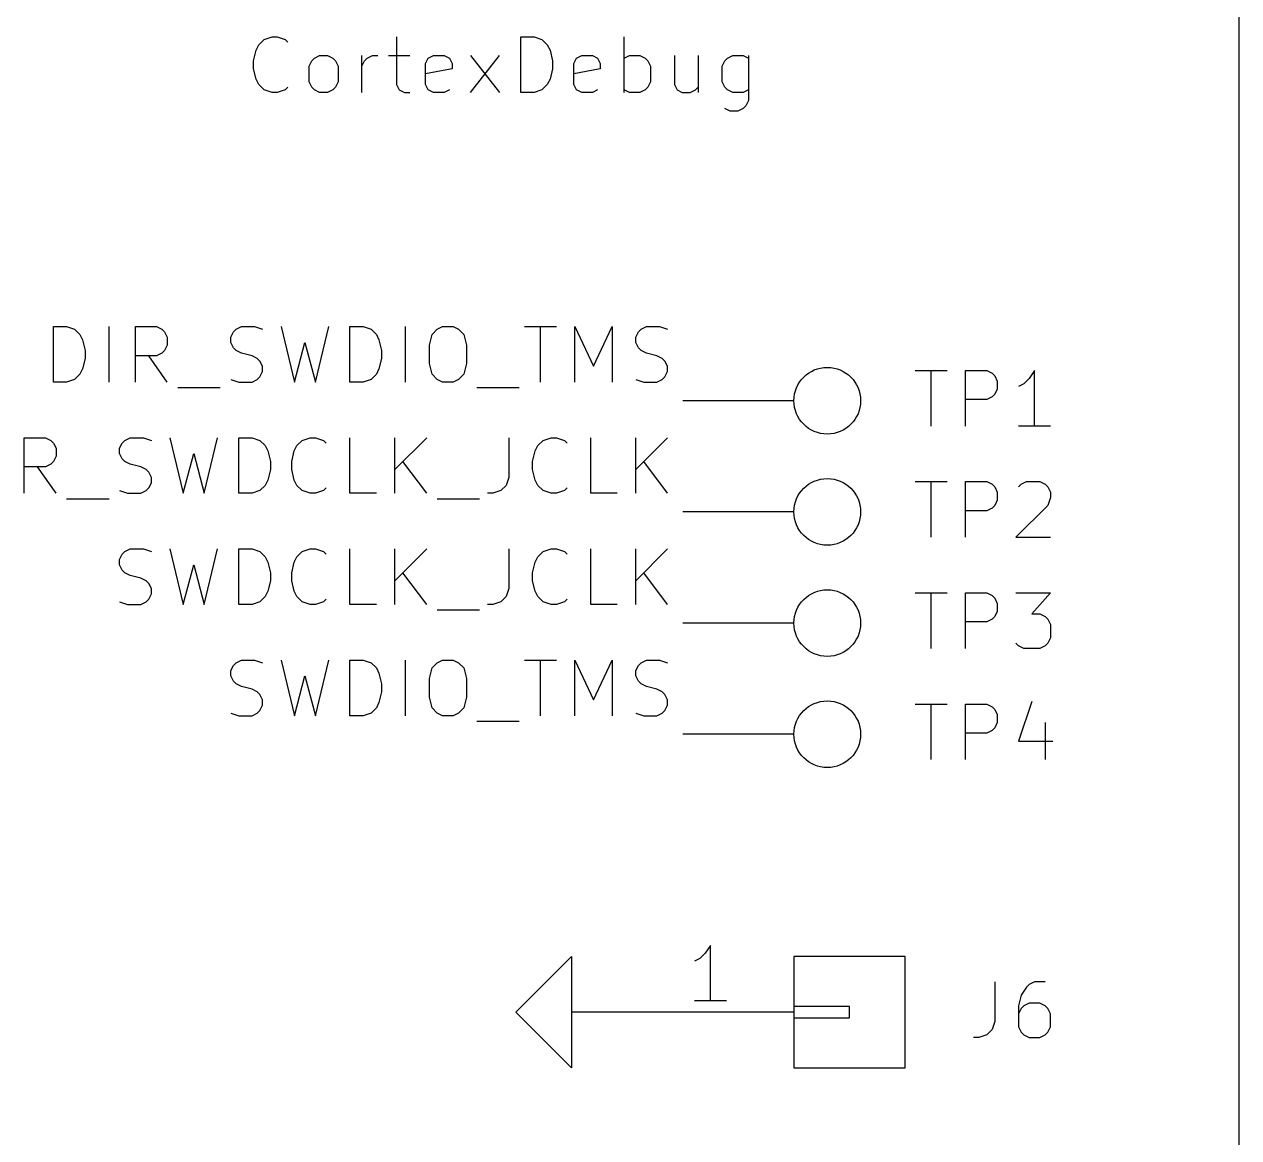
# Model space of a CAD drawing. Extents: x 0.4 to 16.1, y -11.3 to -0.4.
# Drawn here: x 9.558 to 10.65, y -3.613 to -2.611 of the extents above; entities that cross this region are included whole.
import ezdxf

# ---------------------------------------------------------------- set-up
doc = ezdxf.new("R2010")
doc.units = 0
doc.header["$MEASUREMENT"] = 0
for name, color, linetype in [('BLUE3', 171, 'CONTINUOUS'), ('CYAN2', 4, 'CONTINUOUS'), ('GRAY1', 251, 'CONTINUOUS'), ('LYELLOW', 51, 'CONTINUOUS'), ('RED2', 1, 'CONTINUOUS'), ('RED3', 11, 'CONTINUOUS')]:
    doc.layers.add(name, color=color, linetype=linetype)

msp = doc.modelspace()

# ---------------------------------------------------------------- linework, layer by layer
at = {"layer": 'BLUE3', "linetype": 'CONTINUOUS'}
msp.add_line((10.65, -0.55), (10.65, -4.65), dxfattribs=at)
at = {"layer": 'CYAN2', "linetype": 'CONTINUOUS'}
for p, q in [((9.7663, -2.6347), (9.7687, -2.6299)), ((9.7663, -2.6347), (9.7687, -2.6299)), ((9.7687, -2.6299), (9.7734, -2.6252)), ((9.7687, -2.6299), (9.7734, -2.6252)), ((9.7734, -2.6252), (9.7806, -2.6228)), ((9.7734, -2.6252), (9.7806, -2.6228)), ((9.7806, -2.6228), (9.7853, -2.6228)), ((9.7806, -2.6228), (9.7853, -2.6228)), ((9.7853, -2.6228), (9.7925, -2.6252)), ((9.7853, -2.6228), (9.7925, -2.6252)), ((9.7925, -2.6252), (9.7949, -2.6276)), ((9.7925, -2.6252), (9.7949, -2.6276)), ((9.8925, -2.6228), (9.8925, -2.6657)), ((9.8925, -2.6228), (9.8925, -2.6657)), ((10.0044, -2.6728), (10.0044, -2.6228)), ((10.0044, -2.6228), (10.0163, -2.6228)), ((10.0044, -2.6728), (10.0044, -2.6228)), ((10.0044, -2.6228), (10.0163, -2.6228)), ((10.0163, -2.6228), (10.0234, -2.6252)), ((10.0163, -2.6228), (10.0234, -2.6252)), ((10.0234, -2.6252), (10.0282, -2.6299)), ((10.0234, -2.6252), (10.0282, -2.6299)), ((10.0282, -2.6299), (10.0306, -2.6347)), ((10.0282, -2.6299), (10.0306, -2.6347)), ((10.0972, -2.6728), (10.0972, -2.6228)), ((10.0972, -2.6728), (10.0972, -2.6228)), ((9.7639, -2.6442), (9.7663, -2.6347)), ((9.7639, -2.6442), (9.7663, -2.6347)), ((9.8163, -2.6442), (9.8187, -2.6419)), ((9.8163, -2.6442), (9.8187, -2.6419)), ((9.8187, -2.6419), (9.8234, -2.6395)), ((9.8187, -2.6419), (9.8234, -2.6395)), ((9.8234, -2.6395), (9.8306, -2.6395)), ((9.8234, -2.6395), (9.8306, -2.6395)), ((9.8306, -2.6395), (9.8353, -2.6419)), ((9.8306, -2.6395), (9.8353, -2.6419)), ((9.8353, -2.6419), (9.8377, -2.6442)), ((9.8353, -2.6419), (9.8377, -2.6442)), ((9.8615, -2.6728), (9.8615, -2.6395)), ((9.8615, -2.6728), (9.8615, -2.6395)), ((9.8639, -2.6442), (9.8663, -2.6419)), ((9.8639, -2.6442), (9.8663, -2.6419)), ((9.8663, -2.6419), (9.871, -2.6395)), ((9.8663, -2.6419), (9.871, -2.6395)), ((9.871, -2.6395), (9.8758, -2.6395)), ((9.871, -2.6395), (9.8758, -2.6395)), ((9.8853, -2.6395), (9.9044, -2.6395)), ((9.8853, -2.6395), (9.9044, -2.6395)), ((9.9187, -2.6466), (9.921, -2.6419)), ((9.9187, -2.6466), (9.921, -2.6419)), ((9.921, -2.6419), (9.9258, -2.6395)), ((9.921, -2.6419), (9.9258, -2.6395)), ((9.9258, -2.6395), (9.9353, -2.6395)), ((9.9258, -2.6395), (9.9353, -2.6395)), ((9.9353, -2.6395), (9.9401, -2.6419)), ((9.9353, -2.6395), (9.9401, -2.6419)), ((9.9401, -2.6419), (9.9425, -2.6466)), ((9.9401, -2.6419), (9.9425, -2.6466)), ((9.9591, -2.6728), (9.9853, -2.6395)), ((9.9591, -2.6395), (9.9853, -2.6728)), ((9.9591, -2.6728), (9.9853, -2.6395)), ((9.9591, -2.6395), (9.9853, -2.6728)), ((10.0306, -2.6347), (10.0329, -2.6442)), ((10.0306, -2.6347), (10.0329, -2.6442)), ((10.052, -2.6466), (10.0544, -2.6419)), ((10.052, -2.6466), (10.0544, -2.6419)), ((10.0544, -2.6419), (10.0591, -2.6395)), ((10.0544, -2.6419), (10.0591, -2.6395)), ((10.0591, -2.6395), (10.0687, -2.6395)), ((10.0591, -2.6395), (10.0687, -2.6395)), ((10.0687, -2.6395), (10.0734, -2.6419)), ((10.0687, -2.6395), (10.0734, -2.6419)), ((10.0734, -2.6419), (10.0758, -2.6466)), ((10.0734, -2.6419), (10.0758, -2.6466)), ((10.0972, -2.6419), (10.102, -2.6395)), ((10.0972, -2.6419), (10.102, -2.6395)), ((10.102, -2.6395), (10.1115, -2.6395)), ((10.102, -2.6395), (10.1115, -2.6395)), ((10.1115, -2.6395), (10.1163, -2.6419)), ((10.1115, -2.6395), (10.1163, -2.6419)), ((10.1163, -2.6419), (10.1187, -2.6442)), ((10.1163, -2.6419), (10.1187, -2.6442)), ((10.1425, -2.6395), (10.1425, -2.6657)), ((10.1425, -2.6395), (10.1425, -2.6657)), ((10.1639, -2.6395), (10.1639, -2.6728)), ((10.1639, -2.6395), (10.1639, -2.6728)), ((10.1877, -2.6442), (10.1901, -2.6419)), ((10.1877, -2.6442), (10.1901, -2.6419)), ((10.1901, -2.6419), (10.1949, -2.6395)), ((10.1901, -2.6419), (10.1949, -2.6395)), ((10.1949, -2.6395), (10.2044, -2.6395)), ((10.1949, -2.6395), (10.2044, -2.6395)), ((10.2044, -2.6395), (10.2091, -2.6419)), ((10.2044, -2.6395), (10.2091, -2.6419)), ((10.2091, -2.6395), (10.2091, -2.6799)), ((10.2091, -2.6395), (10.2091, -2.6799)), ((9.7639, -2.6514), (9.7639, -2.6442)), ((9.7639, -2.6514), (9.7639, -2.6442)), ((9.7663, -2.6609), (9.7639, -2.6514)), ((9.7663, -2.6609), (9.7639, -2.6514)), ((9.8139, -2.649), (9.8163, -2.6442)), ((9.8139, -2.649), (9.8163, -2.6442)), ((9.8139, -2.6633), (9.8139, -2.649)), ((9.8139, -2.6633), (9.8139, -2.649)), ((9.8377, -2.6442), (9.8401, -2.649)), ((9.8377, -2.6442), (9.8401, -2.649)), ((9.8401, -2.649), (9.8401, -2.6633)), ((9.8401, -2.649), (9.8401, -2.6633)), ((9.8615, -2.649), (9.8639, -2.6442)), ((9.8615, -2.649), (9.8639, -2.6442)), ((9.9187, -2.6657), (9.9187, -2.6466)), ((9.9187, -2.6657), (9.9187, -2.6466)), ((9.9425, -2.6514), (9.9187, -2.6561)), ((9.9425, -2.6514), (9.9187, -2.6561)), ((9.9425, -2.6466), (9.9425, -2.6514)), ((9.9425, -2.6466), (9.9425, -2.6514)), ((10.0329, -2.6514), (10.0306, -2.6609)), ((10.0329, -2.6514), (10.0306, -2.6609)), ((10.0329, -2.6442), (10.0329, -2.6514)), ((10.0329, -2.6442), (10.0329, -2.6514)), ((10.052, -2.6657), (10.052, -2.6466)), ((10.052, -2.6657), (10.052, -2.6466)), ((10.0758, -2.6514), (10.052, -2.6561)), ((10.0758, -2.6514), (10.052, -2.6561)), ((10.0758, -2.6466), (10.0758, -2.6514)), ((10.0758, -2.6466), (10.0758, -2.6514)), ((10.1187, -2.6442), (10.121, -2.649)), ((10.1187, -2.6442), (10.121, -2.649)), ((10.121, -2.649), (10.121, -2.6633)), ((10.121, -2.649), (10.121, -2.6633)), ((10.1853, -2.649), (10.1877, -2.6442)), ((10.1853, -2.649), (10.1877, -2.6442)), ((10.1853, -2.6633), (10.1853, -2.649)), ((10.1853, -2.6633), (10.1853, -2.649)), ((9.7687, -2.6657), (9.7663, -2.6609)), ((9.7687, -2.6657), (9.7663, -2.6609)), ((9.8163, -2.668), (9.8139, -2.6633)), ((9.8163, -2.668), (9.8139, -2.6633)), ((9.8401, -2.6633), (9.8377, -2.668)), ((9.8401, -2.6633), (9.8377, -2.668)), ((10.0306, -2.6609), (10.0282, -2.6657)), ((10.0306, -2.6609), (10.0282, -2.6657)), ((10.121, -2.6633), (10.1187, -2.668)), ((10.121, -2.6633), (10.1187, -2.668)), ((10.1877, -2.668), (10.1853, -2.6633)), ((10.1877, -2.668), (10.1853, -2.6633)), ((9.7734, -2.6704), (9.7687, -2.6657)), ((9.7734, -2.6704), (9.7687, -2.6657)), ((9.7806, -2.6728), (9.7734, -2.6704)), ((9.7806, -2.6728), (9.7734, -2.6704)), ((9.7853, -2.6728), (9.7806, -2.6728)), ((9.7853, -2.6728), (9.7806, -2.6728)), ((9.7925, -2.6704), (9.7853, -2.6728)), ((9.7925, -2.6704), (9.7853, -2.6728)), ((9.7949, -2.668), (9.7925, -2.6704)), ((9.7949, -2.668), (9.7925, -2.6704)), ((9.8187, -2.6704), (9.8163, -2.668)), ((9.8187, -2.6704), (9.8163, -2.668)), ((9.8234, -2.6728), (9.8187, -2.6704)), ((9.8234, -2.6728), (9.8187, -2.6704)), ((9.8306, -2.6728), (9.8234, -2.6728)), ((9.8306, -2.6728), (9.8234, -2.6728)), ((9.8353, -2.6704), (9.8306, -2.6728)), ((9.8353, -2.6704), (9.8306, -2.6728)), ((9.8377, -2.668), (9.8353, -2.6704)), ((9.8377, -2.668), (9.8353, -2.6704)), ((9.8925, -2.6657), (9.8949, -2.6704)), ((9.8925, -2.6657), (9.8949, -2.6704)), ((9.8949, -2.6704), (9.8996, -2.6728)), ((9.8949, -2.6704), (9.8996, -2.6728)), ((9.8996, -2.6728), (9.9044, -2.6728)), ((9.8996, -2.6728), (9.9044, -2.6728)), ((9.921, -2.6704), (9.9187, -2.6657)), ((9.921, -2.6704), (9.9187, -2.6657)), ((9.9258, -2.6728), (9.921, -2.6704)), ((9.9258, -2.6728), (9.921, -2.6704)), ((9.9353, -2.6728), (9.9258, -2.6728)), ((9.9353, -2.6728), (9.9258, -2.6728)), ((9.9401, -2.6704), (9.9353, -2.6728)), ((9.9401, -2.6704), (9.9353, -2.6728)), ((10.0163, -2.6728), (10.0044, -2.6728)), ((10.0163, -2.6728), (10.0044, -2.6728)), ((10.0234, -2.6704), (10.0163, -2.6728)), ((10.0234, -2.6704), (10.0163, -2.6728)), ((10.0282, -2.6657), (10.0234, -2.6704)), ((10.0282, -2.6657), (10.0234, -2.6704)), ((10.0544, -2.6704), (10.052, -2.6657)), ((10.0544, -2.6704), (10.052, -2.6657)), ((10.0591, -2.6728), (10.0544, -2.6704)), ((10.0591, -2.6728), (10.0544, -2.6704)), ((10.0687, -2.6728), (10.0591, -2.6728)), ((10.0687, -2.6728), (10.0591, -2.6728)), ((10.0734, -2.6704), (10.0687, -2.6728)), ((10.0734, -2.6704), (10.0687, -2.6728)), ((10.102, -2.6728), (10.0972, -2.6704)), ((10.102, -2.6728), (10.0972, -2.6704)), ((10.1115, -2.6728), (10.102, -2.6728)), ((10.1115, -2.6728), (10.102, -2.6728)), ((10.1163, -2.6704), (10.1115, -2.6728)), ((10.1163, -2.6704), (10.1115, -2.6728)), ((10.1187, -2.668), (10.1163, -2.6704)), ((10.1187, -2.668), (10.1163, -2.6704)), ((10.1425, -2.6657), (10.1449, -2.6704)), ((10.1425, -2.6657), (10.1449, -2.6704)), ((10.1449, -2.6704), (10.1496, -2.6728)), ((10.1449, -2.6704), (10.1496, -2.6728)), ((10.1496, -2.6728), (10.1568, -2.6728)), ((10.1496, -2.6728), (10.1568, -2.6728)), ((10.1568, -2.6728), (10.1615, -2.6704)), ((10.1568, -2.6728), (10.1615, -2.6704)), ((10.1615, -2.6704), (10.1639, -2.668)), ((10.1615, -2.6704), (10.1639, -2.668)), ((10.1901, -2.6704), (10.1877, -2.668)), ((10.1901, -2.6704), (10.1877, -2.668)), ((10.1949, -2.6728), (10.1901, -2.6704)), ((10.1949, -2.6728), (10.1901, -2.6704)), ((10.2044, -2.6728), (10.1949, -2.6728)), ((10.2044, -2.6728), (10.1949, -2.6728)), ((10.2091, -2.6704), (10.2044, -2.6728)), ((10.2091, -2.6704), (10.2044, -2.6728)), ((10.2068, -2.6847), (10.2044, -2.6871)), ((10.2068, -2.6847), (10.2044, -2.6871)), ((10.2091, -2.6799), (10.2068, -2.6847)), ((10.2091, -2.6799), (10.2068, -2.6847)), ((10.1925, -2.6895), (10.1877, -2.6871)), ((10.1925, -2.6895), (10.1877, -2.6871)), ((10.1996, -2.6895), (10.1925, -2.6895)), ((10.1996, -2.6895), (10.1925, -2.6895)), ((10.2044, -2.6871), (10.1996, -2.6895)), ((10.2044, -2.6871), (10.1996, -2.6895)), ((10.3591, -2.9228), (10.3877, -2.9228)), ((10.3734, -2.9728), (10.3734, -2.9228)), ((10.4044, -2.9728), (10.4044, -2.9228)), ((10.4044, -2.9228), (10.4234, -2.9228)), ((10.4234, -2.9228), (10.4282, -2.9252)), ((10.4282, -2.9252), (10.4306, -2.9276)), ((10.4663, -2.9228), (10.4615, -2.9299)), ((10.4663, -2.9728), (10.4663, -2.9228)), ((10.4306, -2.9276), (10.4329, -2.9323)), ((10.4329, -2.9323), (10.4329, -2.9395)), ((10.4568, -2.9347), (10.452, -2.9371)), ((10.4615, -2.9299), (10.4568, -2.9347)), ((10.4282, -2.9466), (10.4234, -2.949)), ((10.4306, -2.9442), (10.4282, -2.9466)), ((10.4329, -2.9395), (10.4306, -2.9442)), ((10.4234, -2.949), (10.4044, -2.949)), ((10.4806, -2.9728), (10.452, -2.9728)), ((10.3591, -3.0228), (10.3877, -3.0228)), ((10.3734, -3.0728), (10.3734, -3.0228)), ((10.4044, -3.0728), (10.4044, -3.0228)), ((10.4044, -3.0228), (10.4234, -3.0228)), ((10.4234, -3.0228), (10.4282, -3.0252)), ((10.4282, -3.0252), (10.4306, -3.0276)), ((10.452, -3.0276), (10.4544, -3.0252)), ((10.4544, -3.0252), (10.4591, -3.0228)), ((10.4591, -3.0228), (10.471, -3.0228)), ((10.471, -3.0228), (10.4758, -3.0252)), ((10.4758, -3.0252), (10.4782, -3.0276)), ((10.4306, -3.0276), (10.4329, -3.0323)), ((10.4329, -3.0323), (10.4329, -3.0395)), ((10.4782, -3.0276), (10.4806, -3.0323)), ((10.4806, -3.0323), (10.4806, -3.0371)), ((10.4282, -3.0466), (10.4234, -3.049)), ((10.4306, -3.0442), (10.4282, -3.0466)), ((10.4329, -3.0395), (10.4306, -3.0442)), ((10.4782, -3.0442), (10.4496, -3.0728)), ((10.4806, -3.0371), (10.4782, -3.0442)), ((10.4234, -3.049), (10.4044, -3.049)), ((10.4496, -3.0728), (10.4806, -3.0728)), ((10.3591, -3.1228), (10.3877, -3.1228)), ((10.3734, -3.1728), (10.3734, -3.1228)), ((10.4044, -3.1728), (10.4044, -3.1228)), ((10.4044, -3.1228), (10.4234, -3.1228)), ((10.4234, -3.1228), (10.4282, -3.1252)), ((10.4496, -3.1228), (10.4806, -3.1228)), ((10.4806, -3.1228), (10.4639, -3.1418)), ((10.4282, -3.1252), (10.4306, -3.1276)), ((10.4306, -3.1276), (10.4329, -3.1323)), ((10.4329, -3.1323), (10.4329, -3.1395)), ((10.4306, -3.1442), (10.4282, -3.1466)), ((10.4329, -3.1395), (10.4306, -3.1442)), ((10.4639, -3.1418), (10.471, -3.1418)), ((10.471, -3.1418), (10.4758, -3.1442)), ((10.4758, -3.1442), (10.4782, -3.1466)), ((10.4234, -3.149), (10.4044, -3.149)), ((10.4282, -3.1466), (10.4234, -3.149)), ((10.4782, -3.1466), (10.4806, -3.1514)), ((10.4806, -3.1514), (10.4806, -3.1633)), ((10.4806, -3.1633), (10.4782, -3.168)), ((10.452, -3.1704), (10.4496, -3.168)), ((10.4568, -3.1728), (10.452, -3.1704)), ((10.471, -3.1728), (10.4568, -3.1728)), ((10.4758, -3.1704), (10.471, -3.1728)), ((10.4782, -3.168), (10.4758, -3.1704)), ((10.4639, -3.2204), (10.452, -3.2561)), ((10.3591, -3.2228), (10.3877, -3.2228)), ((10.3734, -3.2728), (10.3734, -3.2228)), ((10.4044, -3.2728), (10.4044, -3.2228)), ((10.4044, -3.2228), (10.4234, -3.2228)), ((10.4234, -3.2228), (10.4282, -3.2252)), ((10.4282, -3.2252), (10.4306, -3.2276)), ((10.4306, -3.2276), (10.4329, -3.2323)), ((10.4329, -3.2323), (10.4329, -3.2395)), ((10.4329, -3.2395), (10.4306, -3.2442)), ((10.4758, -3.2395), (10.4758, -3.2728)), ((10.4234, -3.249), (10.4044, -3.249)), ((10.4282, -3.2466), (10.4234, -3.249)), ((10.4306, -3.2442), (10.4282, -3.2466)), ((10.452, -3.2561), (10.4829, -3.2561)), ((10.4306, -3.4728), (10.4306, -3.5085)), ((10.4306, -3.4728), (10.4306, -3.5085)), ((10.4663, -3.4728), (10.4615, -3.4752)), ((10.4663, -3.4728), (10.4615, -3.4752)), ((10.4758, -3.4728), (10.4663, -3.4728)), ((10.4758, -3.4728), (10.4663, -3.4728)), ((10.4591, -3.4776), (10.4544, -3.4847)), ((10.4591, -3.4776), (10.4544, -3.4847)), ((10.4615, -3.4752), (10.4591, -3.4776)), ((10.4615, -3.4752), (10.4591, -3.4776)), ((10.4544, -3.4847), (10.452, -3.4942)), ((10.4544, -3.4847), (10.452, -3.4942)), ((10.452, -3.4942), (10.452, -3.5133)), ((10.452, -3.4942), (10.452, -3.5133)), ((10.4568, -3.4942), (10.4544, -3.4966)), ((10.4568, -3.4942), (10.4544, -3.4966)), ((10.4615, -3.4918), (10.4568, -3.4942)), ((10.4615, -3.4918), (10.4568, -3.4942)), ((10.471, -3.4918), (10.4615, -3.4918)), ((10.471, -3.4918), (10.4615, -3.4918)), ((10.4758, -3.4942), (10.471, -3.4918)), ((10.4758, -3.4942), (10.471, -3.4918)), ((10.4782, -3.4966), (10.4758, -3.4942)), ((10.4782, -3.4966), (10.4758, -3.4942)), ((10.4544, -3.4966), (10.452, -3.5014)), ((10.4544, -3.4966), (10.452, -3.5014)), ((10.4806, -3.5014), (10.4782, -3.4966)), ((10.4806, -3.5014), (10.4782, -3.4966)), ((10.4806, -3.5133), (10.4806, -3.5014)), ((10.4806, -3.5133), (10.4806, -3.5014)), ((10.4282, -3.5157), (10.4234, -3.5204)), ((10.4282, -3.5157), (10.4234, -3.5204)), ((10.4306, -3.5085), (10.4282, -3.5157)), ((10.4306, -3.5085), (10.4282, -3.5157)), ((10.452, -3.5133), (10.4544, -3.518)), ((10.452, -3.5133), (10.4544, -3.518)), ((10.4782, -3.518), (10.4806, -3.5133)), ((10.4782, -3.518), (10.4806, -3.5133)), ((10.4163, -3.5228), (10.4115, -3.5228)), ((10.4163, -3.5228), (10.4115, -3.5228)), ((10.4234, -3.5204), (10.4163, -3.5228)), ((10.4234, -3.5204), (10.4163, -3.5228)), ((10.4544, -3.518), (10.4568, -3.5204)), ((10.4544, -3.518), (10.4568, -3.5204)), ((10.4568, -3.5204), (10.4615, -3.5228)), ((10.4568, -3.5204), (10.4615, -3.5228)), ((10.4615, -3.5228), (10.471, -3.5228)), ((10.4615, -3.5228), (10.471, -3.5228)), ((10.471, -3.5228), (10.4758, -3.5204)), ((10.471, -3.5228), (10.4758, -3.5204)), ((10.4758, -3.5204), (10.4782, -3.518)), ((10.4758, -3.5204), (10.4782, -3.518))]:
    msp.add_line(p, q, dxfattribs=at)
at = {"layer": 'GRAY1', "linetype": 'CONTINUOUS'}
for p, q in [((9.584, -2.9333), (9.584, -2.8833)), ((9.584, -2.8833), (9.5959, -2.8833)), ((9.5959, -2.8833), (9.603, -2.8857)), ((9.634, -2.9333), (9.634, -2.8833)), ((9.6578, -2.9333), (9.6578, -2.8833)), ((9.6578, -2.8833), (9.6768, -2.8833)), ((9.6768, -2.8833), (9.6816, -2.8857)), ((9.7483, -2.8857), (9.753, -2.8833)), ((9.753, -2.8833), (9.7649, -2.8833)), ((9.7649, -2.8833), (9.7721, -2.8857)), ((9.7887, -2.8833), (9.8007, -2.9333)), ((9.8197, -2.9333), (9.8316, -2.8833)), ((9.8506, -2.9333), (9.8506, -2.8833)), ((9.8506, -2.8833), (9.8626, -2.8833)), ((9.8626, -2.8833), (9.8697, -2.8857)), ((9.9006, -2.9333), (9.9006, -2.8833)), ((9.9292, -2.8857), (9.934, -2.8833)), ((9.934, -2.8833), (9.9435, -2.8833)), ((9.9435, -2.8833), (9.9483, -2.8857)), ((10.0078, -2.8833), (10.0364, -2.8833)), ((10.0221, -2.9333), (10.0221, -2.8833)), ((10.053, -2.9333), (10.053, -2.8833)), ((10.053, -2.8833), (10.0697, -2.919)), ((10.0697, -2.919), (10.0864, -2.8833)), ((10.0864, -2.8833), (10.0864, -2.9333)), ((10.1126, -2.8857), (10.1173, -2.8833)), ((10.1173, -2.8833), (10.1292, -2.8833)), ((10.1292, -2.8833), (10.1364, -2.8857)), ((9.603, -2.8857), (9.6078, -2.8904)), ((9.6078, -2.8904), (9.6102, -2.8952)), ((9.6816, -2.8857), (9.684, -2.8881)), ((9.684, -2.8881), (9.6864, -2.8928)), ((9.6864, -2.8928), (9.6864, -2.9)), ((9.7435, -2.8928), (9.7459, -2.8881)), ((9.7435, -2.8976), (9.7435, -2.8928)), ((9.7459, -2.8881), (9.7483, -2.8857)), ((9.8697, -2.8857), (9.8745, -2.8904)), ((9.8745, -2.8904), (9.8768, -2.8952)), ((9.9221, -2.9), (9.9245, -2.8904)), ((9.9245, -2.8904), (9.9292, -2.8857)), ((9.9483, -2.8857), (9.953, -2.8904)), ((9.953, -2.8904), (9.9554, -2.9)), ((10.1078, -2.8928), (10.1102, -2.8881)), ((10.1078, -2.8976), (10.1078, -2.8928)), ((10.1102, -2.8881), (10.1126, -2.8857)), ((9.6102, -2.8952), (9.6126, -2.9047)), ((9.6126, -2.9047), (9.6126, -2.9119)), ((9.684, -2.9047), (9.6816, -2.9071)), ((9.6864, -2.9), (9.684, -2.9047)), ((9.7459, -2.9023), (9.7435, -2.8976)), ((9.7483, -2.9047), (9.7459, -2.9023)), ((9.753, -2.9071), (9.7483, -2.9047)), ((9.8007, -2.9333), (9.8102, -2.8976)), ((9.8102, -2.8976), (9.8197, -2.9333)), ((9.8768, -2.8952), (9.8792, -2.9047)), ((9.8792, -2.9047), (9.8792, -2.9119)), ((9.9221, -2.9166), (9.9221, -2.9)), ((9.9554, -2.9), (9.9554, -2.9166)), ((10.1102, -2.9023), (10.1078, -2.8976)), ((10.1126, -2.9047), (10.1102, -2.9023)), ((10.1173, -2.9071), (10.1126, -2.9047)), ((9.6126, -2.9119), (9.6102, -2.9214)), ((9.6768, -2.9095), (9.6578, -2.9095)), ((9.6864, -2.9333), (9.6697, -2.9095)), ((9.6816, -2.9071), (9.6768, -2.9095)), ((9.7626, -2.9095), (9.753, -2.9071)), ((9.7673, -2.9119), (9.7626, -2.9095)), ((9.7697, -2.9143), (9.7673, -2.9119)), ((9.7721, -2.919), (9.7697, -2.9143)), ((9.8792, -2.9119), (9.8768, -2.9214)), ((10.1268, -2.9095), (10.1173, -2.9071)), ((10.1316, -2.9119), (10.1268, -2.9095)), ((10.134, -2.9143), (10.1316, -2.9119)), ((10.1364, -2.919), (10.134, -2.9143)), ((9.6078, -2.9262), (9.603, -2.9309)), ((9.6102, -2.9214), (9.6078, -2.9262)), ((9.7697, -2.9285), (9.7721, -2.9238)), ((9.7721, -2.9238), (9.7721, -2.919)), ((9.8745, -2.9262), (9.8697, -2.9309)), ((9.8768, -2.9214), (9.8745, -2.9262)), ((9.9245, -2.9262), (9.9221, -2.9166)), ((9.9292, -2.9309), (9.9245, -2.9262)), ((9.953, -2.9262), (9.9483, -2.9309)), ((9.9554, -2.9166), (9.953, -2.9262)), ((10.134, -2.9285), (10.1364, -2.9238)), ((10.1364, -2.9238), (10.1364, -2.919)), ((9.5959, -2.9333), (9.584, -2.9333)), ((9.603, -2.9309), (9.5959, -2.9333)), ((9.7435, -2.9309), (9.7507, -2.9333)), ((9.7507, -2.9333), (9.7626, -2.9333)), ((9.7626, -2.9333), (9.7673, -2.9309)), ((9.7673, -2.9309), (9.7697, -2.9285)), ((9.8626, -2.9333), (9.8506, -2.9333)), ((9.8697, -2.9309), (9.8626, -2.9333)), ((9.934, -2.9333), (9.9292, -2.9309)), ((9.9435, -2.9333), (9.934, -2.9333)), ((9.9483, -2.9309), (9.9435, -2.9333)), ((10.1078, -2.9309), (10.1149, -2.9333)), ((10.1149, -2.9333), (10.1268, -2.9333)), ((10.1268, -2.9333), (10.1316, -2.9309)), ((10.1316, -2.9309), (10.134, -2.9285)), ((9.6959, -2.9381), (9.734, -2.9381)), ((9.9649, -2.9381), (10.003, -2.9381)), ((9.5578, -3.0333), (9.5578, -2.9833)), ((9.5578, -2.9833), (9.5768, -2.9833)), ((9.5768, -2.9833), (9.5816, -2.9857)), ((9.5816, -2.9857), (9.584, -2.9881)), ((9.584, -2.9881), (9.5864, -2.9928)), ((9.6435, -2.9928), (9.6459, -2.9881)), ((9.6459, -2.9881), (9.6483, -2.9857)), ((9.6483, -2.9857), (9.653, -2.9833)), ((9.653, -2.9833), (9.6649, -2.9833)), ((9.6649, -2.9833), (9.6721, -2.9857)), ((9.6887, -2.9833), (9.7007, -3.0333)), ((9.7197, -3.0333), (9.7316, -2.9833)), ((9.7506, -3.0333), (9.7506, -2.9833)), ((9.7506, -2.9833), (9.7626, -2.9833)), ((9.7626, -2.9833), (9.7697, -2.9857)), ((9.7697, -2.9857), (9.7745, -2.9904)), ((9.7745, -2.9904), (9.7768, -2.9952)), ((9.8006, -2.9952), (9.803, -2.9904)), ((9.803, -2.9904), (9.8078, -2.9857)), ((9.8078, -2.9857), (9.8149, -2.9833)), ((9.8149, -2.9833), (9.8197, -2.9833)), ((9.8197, -2.9833), (9.8268, -2.9857)), ((9.8268, -2.9857), (9.8292, -2.9881)), ((9.8506, -3.0333), (9.8506, -2.9833)), ((9.8911, -3.0333), (9.8911, -2.9833)), ((9.9197, -2.9833), (9.8911, -3.0119)), ((9.9935, -2.9833), (9.9935, -3.019)), ((10.0173, -2.9952), (10.0197, -2.9904)), ((10.0197, -2.9904), (10.0245, -2.9857)), ((10.0245, -2.9857), (10.0316, -2.9833)), ((10.0316, -2.9833), (10.0364, -2.9833)), ((10.0364, -2.9833), (10.0435, -2.9857)), ((10.0435, -2.9857), (10.0459, -2.9881)), ((10.0673, -3.0333), (10.0673, -2.9833)), ((10.1078, -3.0333), (10.1078, -2.9833)), ((10.1364, -2.9833), (10.1078, -3.0119)), ((9.5864, -3), (9.584, -3.0047)), ((9.5864, -2.9928), (9.5864, -3)), ((9.6435, -2.9976), (9.6435, -2.9928)), ((9.6459, -3.0023), (9.6435, -2.9976)), ((9.6483, -3.0047), (9.6459, -3.0023)), ((9.7007, -3.0333), (9.7102, -2.9976)), ((9.7102, -2.9976), (9.7197, -3.0333)), ((9.7768, -2.9952), (9.7792, -3.0047)), ((9.7983, -3.0047), (9.8006, -2.9952)), ((10.0149, -3.0047), (10.0173, -2.9952)), ((9.5768, -3.0095), (9.5578, -3.0095)), ((9.5864, -3.0333), (9.5697, -3.0095)), ((9.5816, -3.0071), (9.5768, -3.0095)), ((9.584, -3.0047), (9.5816, -3.0071)), ((9.653, -3.0071), (9.6483, -3.0047)), ((9.6626, -3.0095), (9.653, -3.0071)), ((9.6673, -3.0119), (9.6626, -3.0095)), ((9.6697, -3.0143), (9.6673, -3.0119)), ((9.6721, -3.019), (9.6697, -3.0143)), ((9.7792, -3.0119), (9.7768, -3.0214)), ((9.7792, -3.0047), (9.7792, -3.0119)), ((9.7983, -3.0119), (9.7983, -3.0047)), ((9.8006, -3.0214), (9.7983, -3.0119)), ((9.9197, -3.0333), (9.8983, -3.0047)), ((10.0149, -3.0119), (10.0149, -3.0047)), ((10.0173, -3.0214), (10.0149, -3.0119)), ((10.1364, -3.0333), (10.1149, -3.0047)), ((9.6697, -3.0285), (9.6721, -3.0238)), ((9.6721, -3.0238), (9.6721, -3.019)), ((9.7768, -3.0214), (9.7745, -3.0262)), ((9.803, -3.0262), (9.8006, -3.0214)), ((9.9935, -3.019), (9.9911, -3.0262)), ((10.0197, -3.0262), (10.0173, -3.0214)), ((9.6435, -3.0309), (9.6507, -3.0333)), ((9.6507, -3.0333), (9.6626, -3.0333)), ((9.6626, -3.0333), (9.6673, -3.0309)), ((9.6673, -3.0309), (9.6697, -3.0285)), ((9.7626, -3.0333), (9.7506, -3.0333)), ((9.7697, -3.0309), (9.7626, -3.0333)), ((9.7745, -3.0262), (9.7697, -3.0309)), ((9.8078, -3.0309), (9.803, -3.0262)), ((9.8149, -3.0333), (9.8078, -3.0309)), ((9.8197, -3.0333), (9.8149, -3.0333)), ((9.8268, -3.0309), (9.8197, -3.0333)), ((9.8292, -3.0285), (9.8268, -3.0309)), ((9.8745, -3.0333), (9.8506, -3.0333)), ((9.9792, -3.0333), (9.9745, -3.0333)), ((9.9864, -3.0309), (9.9792, -3.0333)), ((9.9911, -3.0262), (9.9864, -3.0309)), ((10.0245, -3.0309), (10.0197, -3.0262)), ((10.0316, -3.0333), (10.0245, -3.0309)), ((10.0364, -3.0333), (10.0316, -3.0333)), ((10.0435, -3.0309), (10.0364, -3.0333)), ((10.0459, -3.0285), (10.0435, -3.0309)), ((10.0911, -3.0333), (10.0673, -3.0333)), ((9.5959, -3.0381), (9.634, -3.0381)), ((9.9292, -3.0381), (9.9673, -3.0381)), ((9.6435, -3.0928), (9.6459, -3.0881)), ((9.6459, -3.0881), (9.6483, -3.0857)), ((9.6483, -3.0857), (9.653, -3.0833)), ((9.653, -3.0833), (9.6649, -3.0833)), ((9.6649, -3.0833), (9.6721, -3.0857)), ((9.6887, -3.0833), (9.7007, -3.1333)), ((9.7197, -3.1333), (9.7316, -3.0833)), ((9.7506, -3.1333), (9.7506, -3.0833)), ((9.7506, -3.0833), (9.7626, -3.0833)), ((9.7626, -3.0833), (9.7697, -3.0857)), ((9.7697, -3.0857), (9.7745, -3.0904)), ((9.7745, -3.0904), (9.7768, -3.0952)), ((9.8006, -3.0952), (9.803, -3.0904)), ((9.803, -3.0904), (9.8078, -3.0857)), ((9.8078, -3.0857), (9.8149, -3.0833)), ((9.8149, -3.0833), (9.8197, -3.0833)), ((9.8197, -3.0833), (9.8268, -3.0857)), ((9.8268, -3.0857), (9.8292, -3.0881)), ((9.8506, -3.1333), (9.8506, -3.0833)), ((9.8911, -3.1333), (9.8911, -3.0833)), ((9.9197, -3.0833), (9.8911, -3.1119)), ((9.9935, -3.0833), (9.9935, -3.119)), ((10.0173, -3.0952), (10.0197, -3.0904)), ((10.0197, -3.0904), (10.0245, -3.0857)), ((10.0245, -3.0857), (10.0316, -3.0833)), ((10.0316, -3.0833), (10.0364, -3.0833)), ((10.0364, -3.0833), (10.0435, -3.0857)), ((10.0435, -3.0857), (10.0459, -3.0881)), ((10.0673, -3.1333), (10.0673, -3.0833)), ((10.1078, -3.1333), (10.1078, -3.0833)), ((10.1364, -3.0833), (10.1078, -3.1119)), ((9.6435, -3.0976), (9.6435, -3.0928)), ((9.6459, -3.1023), (9.6435, -3.0976)), ((9.7007, -3.1333), (9.7102, -3.0976)), ((9.7102, -3.0976), (9.7197, -3.1333)), ((9.7768, -3.0952), (9.7792, -3.1047)), ((9.7983, -3.1047), (9.8006, -3.0952)), ((10.0149, -3.1047), (10.0173, -3.0952)), ((9.6483, -3.1047), (9.6459, -3.1023)), ((9.653, -3.1071), (9.6483, -3.1047)), ((9.6626, -3.1095), (9.653, -3.1071)), ((9.6673, -3.1119), (9.6626, -3.1095)), ((9.6697, -3.1143), (9.6673, -3.1119)), ((9.7792, -3.1119), (9.7768, -3.1214)), ((9.7792, -3.1047), (9.7792, -3.1119)), ((9.7983, -3.1119), (9.7983, -3.1047)), ((9.8006, -3.1214), (9.7983, -3.1119)), ((9.9197, -3.1333), (9.8983, -3.1047)), ((10.0149, -3.1119), (10.0149, -3.1047)), ((10.0173, -3.1214), (10.0149, -3.1119)), ((10.1364, -3.1333), (10.1149, -3.1047)), ((9.6721, -3.119), (9.6697, -3.1143)), ((9.6721, -3.1238), (9.6721, -3.119)), ((9.7768, -3.1214), (9.7745, -3.1262)), ((9.803, -3.1262), (9.8006, -3.1214)), ((9.9935, -3.119), (9.9911, -3.1262)), ((10.0197, -3.1262), (10.0173, -3.1214)), ((9.6435, -3.1309), (9.6507, -3.1333)), ((9.6507, -3.1333), (9.6626, -3.1333)), ((9.6626, -3.1333), (9.6673, -3.1309)), ((9.6673, -3.1309), (9.6697, -3.1285)), ((9.6697, -3.1285), (9.6721, -3.1238)), ((9.7626, -3.1333), (9.7506, -3.1333)), ((9.7697, -3.1309), (9.7626, -3.1333)), ((9.7745, -3.1262), (9.7697, -3.1309)), ((9.8078, -3.1309), (9.803, -3.1262)), ((9.8149, -3.1333), (9.8078, -3.1309)), ((9.8197, -3.1333), (9.8149, -3.1333)), ((9.8268, -3.1309), (9.8197, -3.1333)), ((9.8292, -3.1285), (9.8268, -3.1309)), ((9.8745, -3.1333), (9.8506, -3.1333)), ((9.9792, -3.1333), (9.9745, -3.1333)), ((9.9864, -3.1309), (9.9792, -3.1333)), ((9.9911, -3.1262), (9.9864, -3.1309)), ((10.0245, -3.1309), (10.0197, -3.1262)), ((10.0316, -3.1333), (10.0245, -3.1309)), ((10.0364, -3.1333), (10.0316, -3.1333)), ((10.0435, -3.1309), (10.0364, -3.1333)), ((10.0459, -3.1285), (10.0435, -3.1309)), ((10.0911, -3.1333), (10.0673, -3.1333)), ((9.9292, -3.1381), (9.9673, -3.1381)), ((9.7435, -3.1928), (9.7459, -3.1881)), ((9.7459, -3.1881), (9.7483, -3.1857)), ((9.7483, -3.1857), (9.753, -3.1833)), ((9.753, -3.1833), (9.7649, -3.1833)), ((9.7649, -3.1833), (9.7721, -3.1857)), ((9.7887, -3.1833), (9.8007, -3.2333)), ((9.8197, -3.2333), (9.8316, -3.1833)), ((9.8506, -3.2333), (9.8506, -3.1833)), ((9.8506, -3.1833), (9.8626, -3.1833)), ((9.8626, -3.1833), (9.8697, -3.1857)), ((9.8697, -3.1857), (9.8745, -3.1904)), ((9.9006, -3.2333), (9.9006, -3.1833)), ((9.9245, -3.1904), (9.9292, -3.1857)), ((9.9292, -3.1857), (9.934, -3.1833)), ((9.934, -3.1833), (9.9435, -3.1833)), ((9.9435, -3.1833), (9.9483, -3.1857)), ((9.9483, -3.1857), (9.953, -3.1904)), ((10.0078, -3.1833), (10.0364, -3.1833)), ((10.0221, -3.2333), (10.0221, -3.1833)), ((10.053, -3.2333), (10.053, -3.1833)), ((10.053, -3.1833), (10.0697, -3.219)), ((10.0697, -3.219), (10.0864, -3.1833)), ((10.0864, -3.1833), (10.0864, -3.2333)), ((10.1078, -3.1928), (10.1102, -3.1881)), ((10.1102, -3.1881), (10.1126, -3.1857)), ((10.1126, -3.1857), (10.1173, -3.1833)), ((10.1173, -3.1833), (10.1292, -3.1833)), ((10.1292, -3.1833), (10.1364, -3.1857)), ((9.7435, -3.1976), (9.7435, -3.1928)), ((9.7459, -3.2023), (9.7435, -3.1976)), ((9.8007, -3.2333), (9.8102, -3.1976)), ((9.8102, -3.1976), (9.8197, -3.2333)), ((9.8745, -3.1904), (9.8768, -3.1952)), ((9.8768, -3.1952), (9.8792, -3.2047)), ((9.9221, -3.2), (9.9245, -3.1904)), ((9.9221, -3.2166), (9.9221, -3.2)), ((9.953, -3.1904), (9.9554, -3.2)), ((9.9554, -3.2), (9.9554, -3.2166)), ((10.1078, -3.1976), (10.1078, -3.1928)), ((10.1102, -3.2023), (10.1078, -3.1976)), ((9.7483, -3.2047), (9.7459, -3.2023)), ((9.753, -3.2071), (9.7483, -3.2047)), ((9.7626, -3.2095), (9.753, -3.2071)), ((9.7673, -3.2119), (9.7626, -3.2095)), ((9.8792, -3.2047), (9.8792, -3.2119)), ((10.1126, -3.2047), (10.1102, -3.2023)), ((10.1173, -3.2071), (10.1126, -3.2047)), ((10.1268, -3.2095), (10.1173, -3.2071)), ((10.1316, -3.2119), (10.1268, -3.2095)), ((9.7697, -3.2143), (9.7673, -3.2119)), ((9.7721, -3.219), (9.7697, -3.2143)), ((9.7721, -3.2238), (9.7721, -3.219)), ((9.8768, -3.2214), (9.8745, -3.2262)), ((9.8792, -3.2119), (9.8768, -3.2214)), ((9.9245, -3.2262), (9.9221, -3.2166)), ((9.9554, -3.2166), (9.953, -3.2262)), ((10.134, -3.2143), (10.1316, -3.2119)), ((10.1364, -3.219), (10.134, -3.2143)), ((10.1364, -3.2238), (10.1364, -3.219)), ((9.7435, -3.2309), (9.7507, -3.2333)), ((9.7626, -3.2333), (9.7673, -3.2309)), ((9.7673, -3.2309), (9.7697, -3.2285)), ((9.7697, -3.2285), (9.7721, -3.2238)), ((9.8697, -3.2309), (9.8626, -3.2333)), ((9.8745, -3.2262), (9.8697, -3.2309)), ((9.9292, -3.2309), (9.9245, -3.2262)), ((9.934, -3.2333), (9.9292, -3.2309)), ((9.9483, -3.2309), (9.9435, -3.2333)), ((9.953, -3.2262), (9.9483, -3.2309)), ((10.1078, -3.2309), (10.1149, -3.2333)), ((10.1268, -3.2333), (10.1316, -3.2309)), ((10.1316, -3.2309), (10.134, -3.2285)), ((10.134, -3.2285), (10.1364, -3.2238)), ((9.7507, -3.2333), (9.7626, -3.2333)), ((9.8626, -3.2333), (9.8506, -3.2333)), ((9.9435, -3.2333), (9.934, -3.2333)), ((9.9649, -3.2381), (10.003, -3.2381)), ((10.1149, -3.2333), (10.1268, -3.2333))]:
    msp.add_line(p, q, dxfattribs=at)
at = {"layer": 'LYELLOW', "linetype": 'CONTINUOUS'}
for p, q in [((10.25, -3.45), (10.25, -3.55)), ((10.35, -3.45), (10.25, -3.45)), ((10.35, -3.55), (10.35, -3.45)), ((10.25, -3.55), (10.35, -3.55))]:
    msp.add_line(p, q, dxfattribs=at)
at = {"layer": 'RED2', "linetype": 'CONTINUOUS'}
for p, q in [((10.25, -2.95), (10.15, -2.95)), ((10.25, -3.05), (10.15, -3.05)), ((10.25, -3.15), (10.15, -3.15)), ((10.25, -3.25), (10.15, -3.25)), ((10, -3.5), (10.05, -3.45)), ((10.05, -3.45), (10.05, -3.5)), ((10.25, -3.45), (10.25, -3.55)), ((10.35, -3.45), (10.25, -3.45)), ((10.35, -3.55), (10.35, -3.45)), ((10.25, -3.495), (10.25, -3.505)), ((10.3, -3.495), (10.25, -3.495)), ((10.3, -3.505), (10.3, -3.495)), ((10.05, -3.55), (10, -3.5)), ((10.1, -3.5), (10.05, -3.5)), ((10.05, -3.5), (10.05, -3.55)), ((10.25, -3.5), (10.1, -3.5)), ((10.25, -3.5), (10.1, -3.5)), ((10.25, -3.505), (10.3, -3.505)), ((10.25, -3.55), (10.35, -3.55))]:
    msp.add_line(p, q, dxfattribs=at)
at = {"layer": 'RED2'}
for centre in [(10.28, -2.95), (10.28, -3.05), (10.28, -3.15), (10.28, -3.25)]:
    msp.add_circle(centre, 0.03, dxfattribs=at)
at = {"layer": 'RED3', "linetype": 'CONTINUOUS'}
for p, q in [((10.175, -3.4399), (10.1702, -3.447)), ((10.175, -3.4399), (10.1702, -3.447)), ((10.175, -3.4899), (10.175, -3.4399)), ((10.175, -3.4899), (10.175, -3.4399)), ((10.1702, -3.447), (10.1655, -3.4518)), ((10.1702, -3.447), (10.1655, -3.4518)), ((10.1655, -3.4518), (10.1607, -3.4542)), ((10.1655, -3.4518), (10.1607, -3.4542)), ((10.1893, -3.4899), (10.1607, -3.4899)), ((10.1893, -3.4899), (10.1607, -3.4899))]:
    msp.add_line(p, q, dxfattribs=at)

doc.saveas('drawing.dxf')
